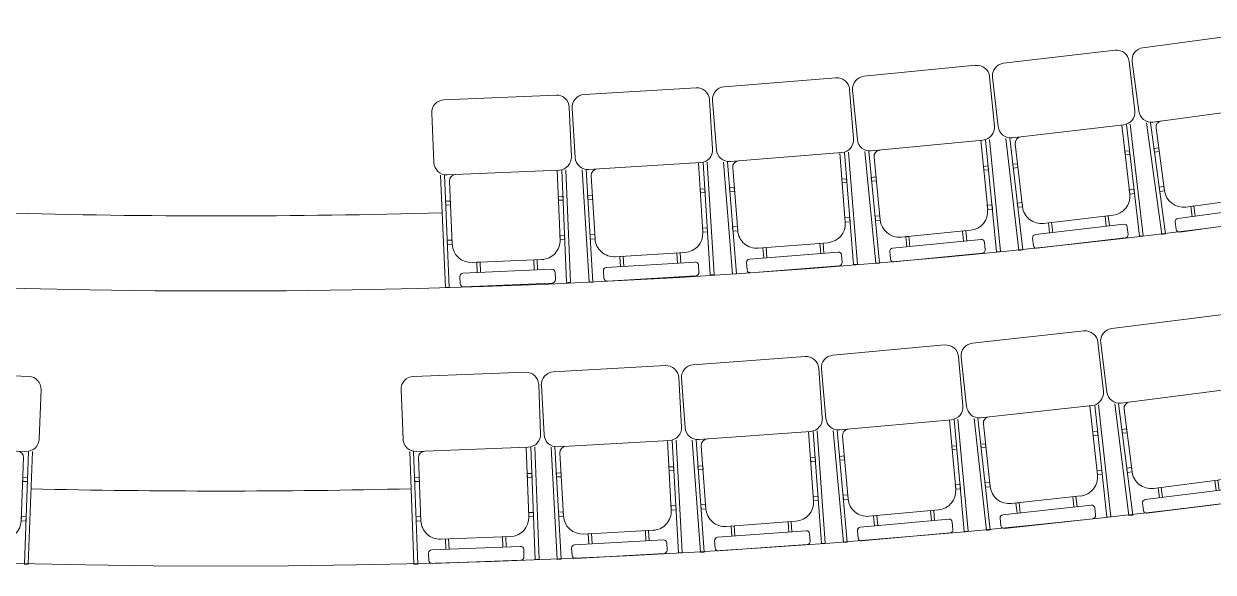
# Model space of a CAD drawing. Header units: millimetres. Extents: x 8275 to 147087, y -297470 to -191881.
# Drawn here: x 44458 to 49211, y -218348 to -216155 of the extents above; entities that cross this region are included whole.
import ezdxf

# ---------------------------------------------------------------- set-up
doc = ezdxf.new("R2010")
doc.units = ezdxf.units.MM
doc.header["$LTSCALE"] = 250
doc.header["$MEASUREMENT"] = 0
doc.layers.add('furniture', color=5, linetype='Continuous', lineweight=15)
doc.layers.add('stairs', color=2, linetype='Continuous', lineweight=5)

# ---------------------------------------------------------------- blocks, each defined once
blk = doc.blocks.new('A$C24EB465D-flat-9-flat-1-flat-372')
at = {"layer": 'furniture', "ltscale": 0.1}
for p, q in [((-445.7, -2.8), (2.4, -19.7)), ((-505.9, -249.9), (-498.4, -51.6)), ((51.2, -72.4), (43.7, -270.6)), ((-482.9, -301.6), (-499.9, -751.5)), ((-484.5, -752), (-467.6, -302.2)), ((-448.5, -302.9), (-459, -581)), ((-8.9, -319.5), (-457, -302.6)), ((-15.4, -769.7), (1.6, -319.9)), ((16.9, -320.5), (-0.1, -770.3)), ((-18.4, -344.5), (-27.9, -597.2)), ((-472.1, -422.5), (-471.5, -407.5)), ((-453.1, -423.2), (-472.1, -422.5)), ((-452.5, -408.2), (-471.5, -407.5)), ((-453.1, -423.2), (-452.5, -408.2)), ((-22, -439.5), (-21.4, -424.4)), ((-21.4, -424.4), (-2.4, -425.2)), ((-2.9, -440.2), (-2.4, -425.2)), ((-22, -439.5), (-2.9, -440.2)), ((-478, -580.3), (-477.4, -563.3)), ((-458.4, -564), (-477.4, -563.3)), ((-459, -581), (-458.4, -564)), ((-459, -581), (-478, -580.3)), ((-27.9, -597.2), (-27.3, -580.2)), ((-27.9, -597.2), (-8.9, -598)), ((-27.3, -580.2), (-8.2, -581)), ((-8.9, -598), (-8.2, -581)), ((-106.9, -670.5), (-385.7, -660)), ((-366.7, -660.7), (-368.3, -701.4)), ((-354, -661.2), (-355.5, -701.8)), ((-438.5, -711.4), (-439.6, -740.8)), ((-70.4, -712.6), (-425.3, -699.2)), ((-138.7, -669.3), (-140.2, -710)), ((-125.9, -669.8), (-138.7, -669.3)), ((-125.9, -669.8), (-127.4, -710.5)), ((-499.9, -751.5), (-484.5, -752)), ((-72.5, -767.4), (-427.4, -754)), ((-58.2, -725.8), (-59.3, -755.2)), ((-0.1, -770.3), (-15.4, -769.7))]:
    blk.add_line(p, q, dxfattribs=at)
for centre, radius, start, end in [((-447.6, -53.6, 0), 50.8, 87.8404, 177.8404), ((0.5, -70.5, 0), 50.8, 357.8404, 87.8404), ((-455.1, -251.8, 0), 50.8, 177.8404, 267.8404), ((-7, -268.7, 0), 50.8, 267.8404, 357.8404), ((-43.8, -343.6, 0), 25.4, 357.8404, 87.8404), ((-382.9, -583.9, 0), 76.2, 177.8404, 267.8404), ((-104.1, -594.4, 0), 76.2, 267.8404, 357.8404), ((-425.8, -711.9, 0), 12.7, 87.8404, 177.8404), ((-70.9, -725.3, 0), 12.7, 357.8404, 87.8404), ((-426.9, -741.3, 0), 12.7, 177.8404, 267.8404), ((-72, -754.7, 0), 12.7, 267.8404, 357.8404)]:
    blk.add_arc(centre, radius, start, end, dxfattribs=at)
blk = doc.blocks.new('A$C24EB465D-flat-9-flat-1-flat-449')
at = {"layer": 'furniture', "ltscale": 0.1}
for p, q in [((444.2, 36.8), (-0.6, -19.8)), ((526, -204), (501, -7.2)), ((-44.6, -76.6), (-19.6, -273.4)), ((37.3, -317.4), (482.1, -260.8)), ((473.6, -261.9), (508.8, -538)), ((549.3, -706.1), (492.5, -259.5)), ((507.8, -257.6), (564.6, -704.1)), ((11.6, -320.7), (68.4, -767.3)), ((83.6, -765.3), (26.8, -318.8)), ((48.9, -341.5), (80.8, -592.4)), ((486.9, -366.4), (505.8, -364)), ((488.8, -381.3), (486.9, -366.4)), ((488.8, -381.3), (507.7, -378.9)), ((507.7, -378.9), (505.8, -364)), ((59, -420.9), (40.1, -423.3)), ((42, -438.2), (40.1, -423.3)), ((60.9, -435.8), (59, -420.9)), ((60.9, -435.8), (42, -438.2)), ((506.6, -521.1), (525.5, -518.7)), ((508.8, -538), (506.6, -521.1)), ((527.7, -535.6), (525.5, -518.7)), ((508.8, -538), (527.7, -535.6)), ((78.7, -575.5), (59.8, -577.9)), ((61.9, -594.8), (59.8, -577.9)), ((80.8, -592.4), (61.9, -594.8)), ((80.8, -592.4), (78.7, -575.5)), ((133.4, -703.5), (485.7, -658.7)), ((166, -658.4), (442.8, -623.2)), ((184.8, -656), (197.5, -654.4)), ((184.8, -656), (190, -696.3)), ((197.5, -654.4), (202.7, -694.7)), ((411.3, -627.2), (416.4, -667.5)), ((423.9, -625.6), (429, -665.9)), ((499.9, -669.7), (503.6, -698.9)), ((564.6, -704.1), (549.3, -706.1)), ((122.4, -717.7), (126.1, -746.9)), ((140.3, -757.9), (492.6, -713.1)), ((68.4, -767.3), (83.6, -765.3))]:
    blk.add_line(p, q, dxfattribs=at)
for centre, radius, start, end in [((450.6, -13.6, 0), 50.8, 7.2506, 97.2506), ((5.8, -70.2, 0), 50.8, 97.2506, 187.2506), ((475.7, -210.4, 0), 50.8, 277.2506, 7.2506), ((30.8, -267, 0), 50.8, 187.2506, 277.2506), ((74.1, -338.3, 0), 25.4, 97.2506, 187.2506), ((433.2, -547.6, 0), 76.2, 277.2506, 7.2506), ((156.4, -582.8, 0), 76.2, 187.2506, 277.2506), ((487.3, -671.3, 0), 12.7, 7.2506, 97.2506), ((135, -716.1, 0), 12.7, 97.2506, 187.2506), ((491, -700.5, 0), 12.7, 277.2506, 7.2506), ((138.7, -745.3, 0), 12.7, 187.2506, 277.2506)]:
    blk.add_arc(centre, radius, start, end, dxfattribs=at)
blk = doc.blocks.new('A$C24EB465D-flat-9-flat-1-flat-450')
at = {"layer": 'furniture', "ltscale": 0.1}
for p, q in [((444.8, 28.9), (-1, -19.8)), ((522.3, -213.3), (500.8, -16.1)), ((-45.9, -75.8), (-24.4, -273.1)), ((31.6, -318), (477.4, -269.4)), ((468.9, -270.3), (499.1, -546.9)), ((536.7, -715.7), (487.8, -268.2)), ((503.1, -266.5), (552, -714.1)), ((5.9, -320.8), (54.8, -768.4)), ((70, -766.7), (21.1, -319.2)), ((42.8, -342.4), (70.3, -593.7)), ((480.3, -375), (499.3, -372.9)), ((482, -390), (480.3, -375)), ((500.9, -387.9), (499.3, -372.9)), ((51.5, -421.8), (32.6, -423.9)), ((34.2, -438.9), (32.6, -423.9)), ((53.1, -436.8), (51.5, -421.8)), ((482, -390), (500.9, -387.9)), ((53.1, -436.8), (34.2, -438.9)), ((497.3, -530), (516.2, -527.9)), ((499.1, -546.9), (497.3, -530)), ((499.1, -546.9), (518.1, -544.8)), ((518.1, -544.8), (516.2, -527.9)), ((68.4, -576.8), (49.5, -578.9)), ((51.3, -595.8), (49.5, -578.9)), ((70.3, -593.7), (51.3, -595.8)), ((70.3, -593.7), (68.4, -576.8)), ((154.3, -661.2), (431.6, -630.9)), ((173.1, -659.2), (185.9, -657.8)), ((173.1, -659.2), (177.5, -699.6)), ((185.9, -657.8), (190.3, -698.2)), ((400.1, -634.4), (404.5, -674.8)), ((412.7, -633), (417.1, -673.4)), ((120.8, -705.8), (473.9, -667.2)), ((487.9, -678.5), (491.1, -707.8)), ((109.6, -719.8), (112.8, -749.1)), ((126.8, -760.3), (479.9, -721.8)), ((552, -714.1), (536.7, -715.7)), ((54.8, -768.4), (70, -766.7))]:
    blk.add_line(p, q, dxfattribs=at)
for centre, radius, start, end in [((450.3, -21.6, 0), 50.8, 6.2324, 96.2324), ((4.6, -70.3, 0), 50.8, 96.2324, 186.2324), ((471.8, -218.9, 0), 50.8, 276.2324, 6.2324), ((26.1, -267.5, 0), 50.8, 186.2324, 276.2324), ((68.1, -339.6, 0), 25.4, 96.2324, 186.2324), ((423.4, -555.2, 0), 76.2, 276.2324, 6.2324), ((146, -585.5, 0), 76.2, 186.2324, 276.2324), ((122.2, -718.4, 0), 12.7, 96.2324, 186.2324), ((475.3, -679.9, 0), 12.7, 6.2324, 96.2324), ((478.5, -709.1, 0), 12.7, 276.2324, 6.2324), ((125.4, -747.7, 0), 12.7, 186.2324, 276.2324)]:
    blk.add_arc(centre, radius, start, end, dxfattribs=at)
blk = doc.blocks.new('A$C24EB465D-flat-9-flat-1-flat-451')
at = {"layer": 'furniture', "ltscale": 0.1}
for p, q in [((445.2, 21), (-1.3, -19.8)), ((518.5, -222.6), (500.4, -25)), ((-47.3, -75), (-29.3, -272.6)), ((25.9, -318.5), (472.5, -277.8)), ((464, -278.6), (489.3, -555.7)), ((523.9, -725.2), (483, -276.8)), ((498.3, -275.4), (539.2, -723.8)), ((0.2, -320.9), (41.1, -769.2)), ((56.4, -767.8), (15.4, -319.5)), ((36.7, -343.1), (59.7, -594.9)), ((44, -422.7), (25, -424.4)), ((26.4, -439.4), (25, -424.4)), ((45.4, -437.7), (44, -422.7)), ((473.6, -383.5), (492.6, -381.8)), ((475, -398.5), (473.6, -383.5)), ((475, -398.5), (493.9, -396.7)), ((493.9, -396.7), (492.6, -381.8)), ((45.4, -437.7), (26.4, -439.4)), ((487.8, -538.8), (506.7, -537)), ((489.3, -555.7), (487.8, -538.8)), ((489.3, -555.7), (508.3, -554)), ((508.3, -554), (506.7, -537)), ((58.2, -578), (39.2, -579.7)), ((40.7, -596.6), (39.2, -579.7)), ((59.7, -594.9), (40.7, -596.6)), ((59.7, -594.9), (58.2, -578)), ((142.5, -663.9), (420.4, -638.5)), ((161.4, -662.1), (174.1, -661)), ((161.4, -662.1), (165.1, -702.7)), ((174.1, -661), (177.8, -701.5)), ((388.7, -641.4), (392.4, -681.9)), ((401.4, -640.2), (405.1, -680.7)), ((108.3, -707.8), (462, -675.6)), ((475.8, -687), (478.5, -716.4)), ((96.8, -721.6), (99.4, -751)), ((113.3, -762.5), (467, -730.2)), ((539.2, -723.8), (523.9, -725.2)), ((41.1, -769.2), (56.4, -767.8))]:
    blk.add_line(p, q, dxfattribs=at)
for centre, radius, start, end in [((449.8, -29.6, 0), 50.8, 5.2142, 95.2142), ((3.3, -70.4, 0), 50.8, 95.2142, 185.2142), ((467.9, -227.2, 0), 50.8, 275.2142, 5.2142), ((21.3, -268, 0), 50.8, 185.2142, 275.2142), ((62, -340.8, 0), 25.4, 95.2142, 185.2142), ((413.4, -562.6, 0), 76.2, 275.2142, 5.2142), ((135.6, -588, 0), 76.2, 185.2142, 275.2142), ((109.4, -720.5, 0), 12.7, 95.2142, 185.2142), ((463.2, -688.2, 0), 12.7, 5.2142, 95.2142), ((112.1, -749.8, 0), 12.7, 185.2142, 275.2142), ((465.8, -717.5, 0), 12.7, 275.2142, 5.2142)]:
    blk.add_arc(centre, radius, start, end, dxfattribs=at)
blk = doc.blocks.new('A$C24EB465D-flat-9-flat-1-flat-452')
at = {"layer": 'furniture', "ltscale": 0.1}
for p, q in [((445.5, 13), (-1.7, -19.8)), ((514.4, -231.8), (499.9, -33.9)), ((-48.6, -74.1), (-34.1, -272)), ((493.4, -284.3), (526.3, -733.2)), ((-5.5, -320.8), (27.5, -769.8)), ((42.7, -768.7), (9.8, -319.7)), ((20.3, -319), (467.5, -286.1)), ((459, -286.8), (479.4, -564.3)), ((510.9, -734.3), (478, -285.4)), ((30.6, -343.7), (49.1, -595.9)), ((36.5, -423.4), (17.5, -424.8)), ((18.6, -439.8), (17.5, -424.8)), ((37.6, -438.4), (36.5, -423.4)), ((466.7, -391.8), (485.7, -390.4)), ((467.8, -406.8), (466.7, -391.8)), ((467.8, -406.8), (486.8, -405.4)), ((486.8, -405.4), (485.7, -390.4)), ((37.6, -438.4), (18.6, -439.8)), ((478.1, -547.3), (497.1, -545.9)), ((479.4, -564.3), (478.1, -547.3)), ((479.4, -564.3), (498.4, -562.9)), ((498.4, -562.9), (497.1, -545.9)), ((47.9, -578.9), (28.9, -580.3)), ((30.1, -597.3), (28.9, -580.3)), ((49.1, -595.9), (30.1, -597.3)), ((49.1, -595.9), (47.9, -578.9)), ((130.7, -666.3), (408.9, -645.9)), ((149.6, -664.9), (162.4, -664)), ((149.6, -664.9), (152.6, -705.5)), ((162.4, -664), (165.4, -704.5)), ((377.3, -648.2), (380.2, -688.8)), ((390, -647.3), (392.9, -687.8)), ((95.7, -709.6), (449.9, -683.7)), ((463.5, -695.4), (465.7, -724.8)), ((83.9, -723.2), (86.1, -752.6)), ((99.7, -764.3), (453.9, -738.4)), ((526.3, -733.2), (510.9, -734.3)), ((27.5, -769.8), (42.7, -768.7))]:
    blk.add_line(p, q, dxfattribs=at)
for centre, radius, start, end in [((449.2, -37.6, 0), 50.8, 4.196, 94.196), ((2.1, -70.4, 0), 50.8, 94.196, 184.196), ((463.8, -235.5, 0), 50.8, 274.196, 4.196), ((16.6, -268.3, 0), 50.8, 184.196, 274.196), ((56, -341.8, 0), 25.4, 94.196, 184.196), ((403.4, -569.9, 0), 76.2, 274.196, 4.196), ((125.1, -590.3, 0), 76.2, 184.196, 274.196), ((96.6, -722.3, 0), 12.7, 94.196, 184.196), ((450.8, -696.3, 0), 12.7, 4.196, 94.196), ((98.8, -751.7, 0), 12.7, 184.196, 274.196), ((453, -725.7, 0), 12.7, 274.196, 4.196)]:
    blk.add_arc(centre, radius, start, end, dxfattribs=at)
blk = doc.blocks.new('A$C24EB465D-flat-9-flat-1-flat-453')
at = {"layer": 'furniture', "ltscale": 0.1}
for p, q in [((445.7, 5.1), (-2, -19.7)), ((510.2, -240.9), (499.2, -42.8)), ((-49.9, -73.3), (-38.9, -271.4)), ((-11.2, -320.7), (13.8, -770.2)), ((29, -769.3), (4.1, -319.9)), ((14.6, -319.3), (462.3, -294.4)), ((453.8, -294.9), (469.3, -572.7)), ((497.8, -743.3), (472.9, -293.8)), ((488.2, -293), (513.2, -742.5)), ((24.5, -344.2), (38.5, -596.6)), ((28.9, -424), (9.9, -425)), ((10.8, -440.1), (9.9, -425)), ((29.8, -439), (28.9, -424)), ((459.7, -400.1), (478.7, -399)), ((460.5, -415.1), (459.7, -400.1)), ((460.5, -415.1), (479.5, -414)), ((479.5, -414), (478.7, -399)), ((29.8, -439), (10.8, -440.1)), ((468.3, -555.7), (487.3, -554.7)), ((469.3, -572.7), (468.3, -555.7)), ((488.3, -571.7), (487.3, -554.7)), ((37.6, -579.7), (18.6, -580.7)), ((19.5, -597.7), (18.6, -580.7)), ((38.5, -596.6), (19.5, -597.7)), ((38.5, -596.6), (37.6, -579.7)), ((469.3, -572.7), (488.3, -571.7)), ((118.8, -668.5), (397.4, -653)), ((365.7, -654.8), (367.9, -695.4)), ((378.4, -654.1), (380.7, -694.7)), ((83, -711.2), (437.7, -691.5)), ((137.8, -667.5), (150.6, -666.7)), ((137.8, -667.5), (140, -708.1)), ((150.6, -666.7), (152.8, -707.4)), ((451.1, -703.5), (452.7, -732.9)), ((71.1, -724.6), (72.7, -754)), ((86.1, -766), (440.7, -746.3)), ((513.2, -742.5), (497.8, -743.3)), ((13.8, -770.2), (29, -769.3))]:
    blk.add_line(p, q, dxfattribs=at)
for centre, radius, start, end in [((448.5, -45.6, 0), 50.8, 3.1778, 93.1778), ((0.8, -70.5, 0), 50.8, 93.1778, 183.1778), ((11.8, -268.5, 0), 50.8, 183.1778, 273.1778), ((459.5, -243.7, 0), 50.8, 273.1778, 3.1778), ((49.9, -342.7, 0), 25.4, 93.1778, 183.1778), ((114.6, -592.4, 0), 76.2, 183.1778, 273.1778), ((393.2, -577, 0), 76.2, 273.1778, 3.1778), ((83.8, -723.9, 0), 12.7, 93.1778, 183.1778), ((438.4, -704.2, 0), 12.7, 3.1778, 93.1778), ((85.4, -753.3, 0), 12.7, 183.1778, 273.1778), ((440, -733.6, 0), 12.7, 273.1778, 3.1778)]:
    blk.add_arc(centre, radius, start, end, dxfattribs=at)
blk = doc.blocks.new('A$C24EB465D-flat-9-flat-1-flat-454')
at = {"layer": 'furniture', "ltscale": 0.1}
for p, q in [((445.7, -2.8), (-2.4, -19.7)), ((-51.2, -72.4), (-43.7, -270.6)), ((505.9, -249.9), (498.4, -51.6)), ((-16.9, -320.5), (0.1, -770.3)), ((15.4, -769.7), (-1.6, -319.9)), ((8.9, -319.5), (457, -302.6)), ((448.5, -302.9), (459, -581)), ((484.5, -752), (467.6, -302.2)), ((482.9, -301.6), (499.9, -751.5)), ((18.4, -344.5), (27.9, -597.2)), ((21.4, -424.4), (2.4, -425.2)), ((2.9, -440.2), (2.4, -425.2)), ((22, -439.5), (21.4, -424.4)), ((452.5, -408.2), (471.5, -407.5)), ((453.1, -423.2), (452.5, -408.2)), ((453.1, -423.2), (472.1, -422.5)), ((472.1, -422.5), (471.5, -407.5)), ((22, -439.5), (2.9, -440.2)), ((458.4, -564), (477.4, -563.3)), ((459, -581), (458.4, -564)), ((478, -580.3), (477.4, -563.3)), ((27.3, -580.2), (8.2, -581)), ((8.9, -598), (8.2, -581)), ((27.9, -597.2), (8.9, -598)), ((27.9, -597.2), (27.3, -580.2)), ((459, -581), (478, -580.3)), ((106.9, -670.5), (385.7, -660)), ((354, -661.2), (355.5, -701.8)), ((366.7, -660.7), (368.3, -701.4)), ((70.4, -712.6), (425.3, -699.2)), ((125.9, -669.8), (138.7, -669.3)), ((125.9, -669.8), (127.4, -710.5)), ((138.7, -669.3), (140.2, -710)), ((438.5, -711.4), (439.6, -740.8)), ((58.2, -725.8), (59.3, -755.2)), ((72.5, -767.4), (427.4, -754)), ((499.9, -751.5), (484.5, -752)), ((0.1, -770.3), (15.4, -769.7))]:
    blk.add_line(p, q, dxfattribs=at)
for centre, radius, start, end in [((-0.5, -70.5, 0), 50.8, 92.1596, 182.1596), ((447.6, -53.6, 0), 50.8, 2.1596, 92.1596), ((7, -268.7, 0), 50.8, 182.1596, 272.1596), ((455.1, -251.8, 0), 50.8, 272.1596, 2.1596), ((43.8, -343.6, 0), 25.4, 92.1596, 182.1596), ((104.1, -594.4, 0), 76.2, 182.1596, 272.1596), ((382.9, -583.9, 0), 76.2, 272.1596, 2.1596), ((70.9, -725.3, 0), 12.7, 92.1596, 182.1596), ((425.8, -711.9, 0), 12.7, 2.1596, 92.1596), ((72, -754.7, 0), 12.7, 182.1596, 272.1596), ((426.9, -741.3, 0), 12.7, 272.1596, 2.1596)]:
    blk.add_arc(centre, radius, start, end, dxfattribs=at)
blk = doc.blocks.new('A$C24EB465D-flat-9-flat-1-flat-484')
at = {"layer": 'furniture', "ltscale": 0.1}
for p, q in [((443.9, 40.4), (-0.5, -19.8)), ((527.7, -199.8), (501.1, -3.2)), ((-44, -77), (-17.3, -273.6)), ((39.8, -317.1), (484.2, -256.9)), ((475.7, -258.1), (513.1, -533.8)), ((555.1, -701.6), (494.6, -255.5)), ((509.9, -253.4), (570.3, -699.5)), ((14.2, -320.6), (74.7, -766.7)), ((89.8, -764.6), (29.4, -318.5)), ((51.7, -341.1), (85.6, -591.7)), ((489.9, -362.5), (508.8, -359.9)), ((491.9, -377.4), (489.9, -362.5)), ((491.9, -377.4), (510.8, -374.8)), ((510.8, -374.8), (508.8, -359.9)), ((62.4, -420.4), (43.5, -422.9)), ((45.5, -437.8), (43.5, -422.9)), ((64.4, -435.3), (62.4, -420.4)), ((64.4, -435.3), (45.5, -437.8)), ((510.8, -517), (529.7, -514.4)), ((513.1, -533.8), (510.8, -517)), ((532, -531.3), (529.7, -514.4)), ((513.1, -533.8), (532, -531.3)), ((83.3, -574.9), (64.4, -577.4)), ((66.7, -594.3), (64.4, -577.4)), ((85.6, -591.7), (66.7, -594.3)), ((85.6, -591.7), (83.3, -574.9)), ((139.1, -702.4), (491, -654.8)), ((171.3, -657), (447.8, -619.6)), ((190.1, -654.5), (202.8, -652.7)), ((190.1, -654.5), (195.6, -694.8)), ((202.8, -652.7), (208.3, -693.1)), ((416.3, -623.8), (421.8, -664.1)), ((429, -622.1), (434.4, -662.4)), ((146.4, -756.8), (498.4, -709.1)), ((505.3, -665.6), (509.3, -694.8)), ((570.3, -699.5), (555.1, -701.6)), ((128.2, -716.7), (132.1, -745.9)), ((74.7, -766.7), (89.8, -764.6))]:
    blk.add_line(p, q, dxfattribs=at)
for centre, radius, start, end in [((450.7, -10, 0), 50.8, 7.7151, 97.7151), ((6.4, -70.2, 0), 50.8, 97.7151, 187.7151), ((477.3, -206.6, 0), 50.8, 277.7151, 7.7151), ((33, -266.8, 0), 50.8, 187.7151, 277.7151), ((76.8, -337.7, 0), 25.4, 97.7151, 187.7151), ((437.6, -544, 0), 76.2, 277.7151, 7.7151), ((161.1, -581.5, 0), 76.2, 187.7151, 277.7151), ((492.7, -667.3, 0), 12.7, 7.7151, 97.7151), ((140.8, -715, 0), 12.7, 97.7151, 187.7151), ((496.7, -696.5, 0), 12.7, 277.7151, 7.7151), ((144.7, -744.2, 0), 12.7, 187.7151, 277.7151)]:
    blk.add_arc(centre, radius, start, end, dxfattribs=at)
blk = doc.blocks.new('A$C24EB465D-flat-9-flat-1-flat-485')
at = {"layer": 'furniture', "ltscale": 0.1}
for p, q in [((444.6, 32.2), (-0.8, -19.8)), ((523.9, -209.5), (500.9, -12.4)), ((-45.4, -76.2), (-22.4, -273.2)), ((34, -317.8), (479.3, -265.8)), ((470.9, -266.8), (503.2, -543.2)), ((542, -711.7), (489.8, -264.6)), ((505.1, -262.8), (557.3, -709.9)), ((8.3, -320.8), (60.5, -767.9)), ((75.7, -766.2), (23.5, -319)), ((45.4, -342), (74.7, -593.2)), ((483.1, -371.4), (502, -369.2)), ((484.9, -386.4), (483.1, -371.4)), ((503.8, -384.2), (502, -369.2)), ((54.6, -421.4), (35.7, -423.7)), ((37.4, -438.6), (35.7, -423.7)), ((56.4, -436.4), (54.6, -421.4)), ((484.9, -386.4), (503.8, -384.2)), ((56.4, -436.4), (37.4, -438.6)), ((501.2, -526.3), (520.1, -524.1)), ((503.2, -543.2), (501.2, -526.3)), ((503.2, -543.2), (522.1, -541)), ((522.1, -541), (520.1, -524.1)), ((72.7, -576.3), (53.8, -578.5)), ((55.8, -595.4), (53.8, -578.5)), ((74.7, -593.2), (55.8, -595.4)), ((74.7, -593.2), (72.7, -576.3)), ((126.1, -704.9), (478.9, -663.7)), ((159.2, -660.1), (436.3, -627.7)), ((178, -657.9), (190.8, -656.4)), ((178, -657.9), (182.7, -698.3)), ((190.8, -656.4), (195.5, -696.8)), ((404.8, -631.4), (409.5, -671.8)), ((417.4, -629.9), (422.1, -670.3)), ((493, -674.8), (496.4, -704.1)), ((557.3, -709.9), (542, -711.7)), ((114.9, -719), (118.3, -748.2)), ((132.4, -759.4), (485.2, -718.2)), ((60.5, -767.9), (75.7, -766.2))]:
    blk.add_line(p, q, dxfattribs=at)
for centre, radius, start, end in [((450.4, -18.3, 0), 50.8, 6.6585, 96.6585), ((5.1, -70.3, 0), 50.8, 96.6585, 186.6585), ((473.5, -215.3, 0), 50.8, 276.6585, 6.6585), ((28.1, -267.3, 0), 50.8, 186.6585, 276.6585), ((70.6, -339.1, 0), 25.4, 96.6585, 186.6585), ((427.5, -552, 0), 76.2, 276.6585, 6.6585), ((150.4, -584.4, 0), 76.2, 186.6585, 276.6585), ((480.4, -676.3, 0), 12.7, 6.6585, 96.6585), ((127.5, -717.5, 0), 12.7, 96.6585, 186.6585), ((483.8, -705.6, 0), 12.7, 276.6585, 6.6585), ((131, -746.7, 0), 12.7, 186.6585, 276.6585)]:
    blk.add_arc(centre, radius, start, end, dxfattribs=at)
blk = doc.blocks.new('A$C24EB465D-flat-9-flat-1-flat-486')
at = {"layer": 'furniture', "ltscale": 0.1}
for p, q in [((445.1, 24), (-1.2, -19.8)), ((520, -219.1), (500.6, -21.6)), ((-46.8, -75.3), (-27.4, -272.8)), ((28.1, -318.4), (474.4, -274.6)), ((465.9, -275.4), (493.1, -552.4)), ((528.8, -721.6), (484.9, -273.6)), ((500.2, -272.1), (544.1, -720.1)), ((2.4, -320.9), (46.3, -768.9)), ((61.5, -767.4), (17.6, -319.4)), ((39, -342.8), (63.7, -594.5)), ((476.2, -380.3), (495.1, -378.4)), ((496.6, -393.4), (495.1, -378.4)), ((46.8, -422.4), (27.9, -424.2)), ((29.4, -439.2), (27.9, -424.2)), ((48.3, -437.3), (46.8, -422.4)), ((477.7, -395.2), (476.2, -380.3)), ((477.7, -395.2), (496.6, -393.4)), ((48.3, -437.3), (29.4, -439.2)), ((491.4, -535.4), (510.4, -533.6)), ((493.1, -552.4), (491.4, -535.4)), ((493.1, -552.4), (512, -550.5)), ((512, -550.5), (510.4, -533.6)), ((62.1, -577.6), (43.1, -579.4)), ((44.8, -596.3), (43.1, -579.4)), ((63.7, -594.5), (44.8, -596.3)), ((63.7, -594.5), (62.1, -577.6)), ((147, -662.9), (424.7, -635.6)), ((165.9, -661), (178.6, -659.8)), ((165.9, -661), (169.8, -701.5)), ((178.6, -659.8), (182.6, -700.3)), ((393.1, -638.7), (397, -679.2)), ((405.7, -637.5), (409.7, -678)), ((113.1, -707.1), (466.6, -672.4)), ((480.4, -683.8), (483.3, -713.1)), ((101.7, -721), (104.5, -750.3)), ((118.4, -761.7), (471.9, -727)), ((544.1, -720.1), (528.8, -721.6)), ((46.3, -768.9), (61.5, -767.4))]:
    blk.add_line(p, q, dxfattribs=at)
for centre, radius, start, end in [((450, -26.6, 0), 50.8, 5.6019, 95.6019), ((3.8, -70.4, 0), 50.8, 95.6019, 185.6019), ((469.4, -224, 0), 50.8, 275.6019, 5.6019), ((23.1, -267.8, 0), 50.8, 185.6019, 275.6019), ((64.3, -340.3, 0), 25.4, 95.6019, 185.6019), ((417.2, -559.8, 0), 76.2, 275.6019, 5.6019), ((139.6, -587, 0), 76.2, 185.6019, 275.6019), ((114.3, -719.7, 0), 12.7, 95.6019, 185.6019), ((467.8, -685.1, 0), 12.7, 5.6019, 95.6019), ((117.2, -749, 0), 12.7, 185.6019, 275.6019), ((470.7, -714.4, 0), 12.7, 275.6019, 5.6019)]:
    blk.add_arc(centre, radius, start, end, dxfattribs=at)
blk = doc.blocks.new('A$C24EB465D-flat-9-flat-1-flat-487')
at = {"layer": 'furniture', "ltscale": 0.1}
for p, q in [((445.4, 15.8), (-1.5, -19.8)), ((515.8, -228.6), (500.1, -30.9)), ((-48.2, -74.4), (-32.4, -272.2)), ((22.2, -318.8), (469.2, -283.3)), ((460.7, -284), (482.8, -561.4)), ((515.4, -731.2), (479.7, -282.5)), ((495.1, -281.2), (530.8, -730)), ((-3.5, -320.9), (32.1, -769.6)), ((47.4, -768.4), (11.7, -319.7)), ((32.7, -343.5), (52.8, -595.6)), ((39.1, -423.2), (20.1, -424.7)), ((21.3, -439.7), (20.1, -424.7)), ((40.2, -438.2), (39.1, -423.2)), ((469.1, -389), (488.1, -387.5)), ((470.3, -404), (469.1, -389)), ((470.3, -404), (489.3, -402.5)), ((489.3, -402.5), (488.1, -387.5)), ((40.2, -438.2), (21.3, -439.7)), ((481.4, -544.4), (500.4, -542.9)), ((482.8, -561.4), (481.4, -544.4)), ((482.8, -561.4), (501.8, -559.9)), ((501.8, -559.9), (500.4, -542.9)), ((51.4, -578.6), (32.4, -580.1)), ((33.8, -597.1), (32.4, -580.1)), ((52.8, -595.6), (33.8, -597.1)), ((52.8, -595.6), (51.4, -578.6)), ((134.8, -665.5), (412.9, -643.4)), ((153.6, -664), (166.4, -663)), ((153.6, -664), (156.9, -704.5)), ((166.4, -663), (169.6, -703.5)), ((381.2, -645.9), (384.4, -686.4)), ((393.9, -644.9), (397.1, -685.4)), ((100, -709.1), (454.1, -680.9)), ((467.7, -692.6), (470.1, -721.9)), ((88.3, -722.7), (90.7, -752.1)), ((104.3, -763.7), (458.4, -735.6)), ((530.8, -730), (515.4, -731.2)), ((32.1, -769.6), (47.4, -768.4))]:
    blk.add_line(p, q, dxfattribs=at)
for centre, radius, start, end in [((449.5, -34.9, 0), 50.8, 4.5453, 94.5453), ((2.5, -70.4, 0), 50.8, 94.5453, 184.5453), ((465.2, -232.7, 0), 50.8, 274.5453, 4.5453), ((18.2, -268.2, 0), 50.8, 184.5453, 274.5453), ((58, -341.5, 0), 25.4, 94.5453, 184.5453), ((406.8, -567.4, 0), 76.2, 274.5453, 4.5453), ((128.7, -589.5, 0), 76.2, 184.5453, 274.5453), ((101, -721.7, 0), 12.7, 94.5453, 184.5453), ((455.1, -693.6, 0), 12.7, 4.5453, 94.5453), ((103.3, -751.1, 0), 12.7, 184.5453, 274.5453), ((457.4, -722.9, 0), 12.7, 274.5453, 4.5453)]:
    blk.add_arc(centre, radius, start, end, dxfattribs=at)
blk = doc.blocks.new('A$C24EB465D-flat-9-flat-1-flat-488')
at = {"layer": 'furniture', "ltscale": 0.1}
for p, q in [((445.7, 7.5), (-1.9, -19.7)), ((511.5, -238.1), (499.5, -40.1)), ((-49.5, -73.5), (-37.5, -271.6)), ((-9.4, -320.8), (18, -770.1)), ((33.2, -769.2), (5.8, -319.8)), ((16.3, -319.2), (463.9, -291.9)), ((455.4, -292.4), (472.4, -570.2)), ((501.8, -740.6), (474.4, -291.3)), ((489.8, -290.3), (517.2, -739.7)), ((26.4, -344), (41.8, -596.4)), ((31.2, -423.8), (12.2, -425)), ((13.1, -440), (12.2, -425)), ((32.2, -438.8), (31.2, -423.8)), ((461.8, -397.6), (480.9, -396.4)), ((462.8, -412.6), (461.8, -397.6)), ((462.8, -412.6), (481.8, -411.4)), ((481.8, -411.4), (480.9, -396.4)), ((32.2, -438.8), (13.1, -440)), ((471.3, -553.2), (490.3, -552)), ((472.4, -570.2), (471.3, -553.2)), ((472.4, -570.2), (491.4, -569)), ((491.4, -569), (490.3, -552)), ((40.7, -579.4), (21.7, -580.6)), ((22.7, -597.6), (21.7, -580.6)), ((41.8, -596.4), (22.7, -597.6)), ((41.8, -596.4), (40.7, -579.4)), ((122.5, -667.9), (400.9, -650.9)), ((369.2, -652.8), (371.7, -693.4)), ((381.9, -652), (384.4, -692.6)), ((86.9, -710.8), (441.4, -689.2)), ((141.4, -666.7), (154.2, -665.9)), ((141.4, -666.7), (143.9, -707.3)), ((154.2, -665.9), (156.6, -706.5)), ((454.9, -701.1), (456.7, -730.5)), ((75, -724.2), (76.8, -753.6)), ((90.2, -765.5), (444.8, -743.9)), ((517.2, -739.7), (501.8, -740.6)), ((18, -770.1), (33.2, -769.2))]:
    blk.add_line(p, q, dxfattribs=at)
for centre, radius, start, end in [((448.7, -43.2, 0), 50.8, 3.4887, 93.4887), ((1.2, -70.4, 0), 50.8, 93.4887, 183.4887), ((13.3, -268.5, 0), 50.8, 183.4887, 273.4887), ((460.8, -241.2, 0), 50.8, 273.4887, 3.4887), ((51.7, -342.5, 0), 25.4, 93.4887, 183.4887), ((396.3, -574.8, 0), 76.2, 273.4887, 3.4887), ((117.8, -591.8, 0), 76.2, 183.4887, 273.4887), ((87.7, -723.5, 0), 12.7, 93.4887, 183.4887), ((442.2, -701.8, 0), 12.7, 3.4887, 93.4887), ((89.5, -752.8, 0), 12.7, 183.4887, 273.4887), ((444, -731.2, 0), 12.7, 273.4887, 3.4887)]:
    blk.add_arc(centre, radius, start, end, dxfattribs=at)
blk = doc.blocks.new('A$C24EB465D-flat-9-flat-1-flat-489')
at = {"layer": 'furniture', "ltscale": 0.1}
for p, q in [((445.7, -0.7), (-2.3, -19.7)), ((-50.9, -72.6), (-42.5, -270.8)), ((507.1, -247.5), (498.6, -49.3)), ((-15.4, -320.5), (3.7, -770.3)), ((19, -769.7), (-0.1, -319.9)), ((10.5, -319.4), (458.5, -300.4)), ((450, -300.8), (461.8, -578.8)), ((488.1, -749.7), (469, -300)), ((484.4, -299.3), (503.5, -749.1)), ((20, -344.4), (30.8, -597.1)), ((23.4, -424.3), (4.4, -425.1)), ((5, -440.2), (4.4, -425.1)), ((24.1, -439.3), (23.4, -424.3)), ((454.4, -406), (473.5, -405.2)), ((455.1, -421), (454.4, -406)), ((455.1, -421), (474.1, -420.2)), ((474.1, -420.2), (473.5, -405.2)), ((24.1, -439.3), (5, -440.2)), ((461, -561.8), (480.1, -561)), ((461.8, -578.8), (461, -561.8)), ((480.8, -578), (480.1, -561)), ((30, -580.1), (11, -580.9)), ((11.7, -597.9), (11, -580.9)), ((30.8, -597.1), (11.7, -597.9)), ((30.8, -597.1), (30, -580.1)), ((461.8, -578.8), (480.8, -578)), ((110.1, -670), (388.9, -658.2)), ((357.1, -659.5), (358.9, -700.1)), ((369.9, -659), (371.6, -699.6)), ((73.8, -712.3), (428.7, -697.2)), ((129.1, -669.2), (141.9, -668.6)), ((129.1, -669.2), (130.8, -709.8)), ((141.9, -668.6), (143.6, -709.3)), ((441.9, -709.3), (443.1, -738.7)), ((61.6, -725.5), (62.9, -754.9)), ((76.1, -767), (431, -752)), ((503.5, -749.1), (488.1, -749.7)), ((3.7, -770.3), (19, -769.7))]:
    blk.add_line(p, q, dxfattribs=at)
for centre, radius, start, end in [((-0.1, -70.5, 0), 50.8, 92.4321, 182.4321), ((447.9, -51.4, 0), 50.8, 2.4321, 92.4321), ((8.3, -268.7, 0), 50.8, 182.4321, 272.4321), ((456.3, -249.6, 0), 50.8, 272.4321, 2.4321), ((45.4, -343.4, 0), 25.4, 92.4321, 182.4321), ((106.9, -593.9, 0), 76.2, 182.4321, 272.4321), ((385.6, -582, 0), 76.2, 272.4321, 2.4321), ((74.3, -724.9, 0), 12.7, 92.4321, 182.4321), ((429.2, -709.9, 0), 12.7, 2.4321, 92.4321), ((75.6, -754.4, 0), 12.7, 182.4321, 272.4321), ((430.5, -739.3, 0), 12.7, 272.4321, 2.4321)]:
    blk.add_arc(centre, radius, start, end, dxfattribs=at)

msp = doc.modelspace()

# ---------------------------------------------------------------- linework, layer by layer
at = {"layer": 'stairs', "ltscale": 0.01}
for radius, start, end in [(31133.6, 238.77643, 301.24156), (32233.6, 238.87955, 301.13782), (33333.6, 238.97585, 301.04095), (30833.6, 268.36764, 271.65294), (31933.6, 268.64722, 271.37265)]:
    msp.add_arc((45240.8, -186089.6, -29609.4), radius, start, end, dxfattribs=at)

# ---------------------------------------------------------------- block references
at = {"layer": 'furniture', "ltscale": 0.01}
for name, p in [('A$C24EB465D-flat-9-flat-1-flat-484', (48930.5, -216230.6, -28433)), ('A$C24EB465D-flat-9-flat-1-flat-485', (48374, -216293, -28433)), ('A$C24EB465D-flat-9-flat-1-flat-486', (47816.4, -216345, -28433)), ('A$C24EB465D-flat-9-flat-1-flat-487', (47257.9, -216386.7, -28433)), ('A$C24EB465D-flat-9-flat-1-flat-488', (46698.8, -216418.2, -28433)), ('A$C24EB465D-flat-9-flat-1-flat-489', (46139.1, -216439.3, -28433)), ('A$C24EB465D-flat-9-flat-1-flat-449', (48805.6, -217353.9, -28433)), ('A$C24EB465D-flat-9-flat-1-flat-450', (48249.4, -217412, -28433)), ('A$C24EB465D-flat-9-flat-1-flat-451', (47692.3, -217460.1, -28433)), ('A$C24EB465D-flat-9-flat-1-flat-453', (46575.9, -217526.7, -28433)), ('A$C24EB465D-flat-9-flat-1-flat-452', (47134.4, -217498.3, -28433)), ('A$C24EB465D-flat-9-flat-1-flat-372', (44475.6, -217545.1, -28433)), ('A$C24EB465D-flat-9-flat-1-flat-454', (46017, -217545.1, -28433))]:
    msp.add_blockref(name, p, dxfattribs=at)

doc.saveas('drawing.dxf')
